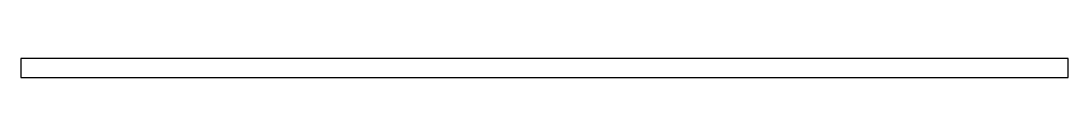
# Model space of a CAD drawing. Header units: millimetres. Extents: x -2209 to 0, y -40 to 0.
import ezdxf

# ---------------------------------------------------------------- set-up
doc = ezdxf.new("R2010")
doc.units = ezdxf.units.MM

msp = doc.modelspace()

# ---------------------------------------------------------------- linework, layer by layer
at = {"color": 7, "linetype": 'Continuous', "lineweight": 25}
for p, q in [((-2208.9, 0), (-2208.9, -40)), ((0, 0), (-2208.9, 0)), ((0, -40), (0, 0)), ((-2208.9, -40), (0, -40))]:
    msp.add_line(p, q, dxfattribs=at)

doc.saveas('drawing.dxf')
